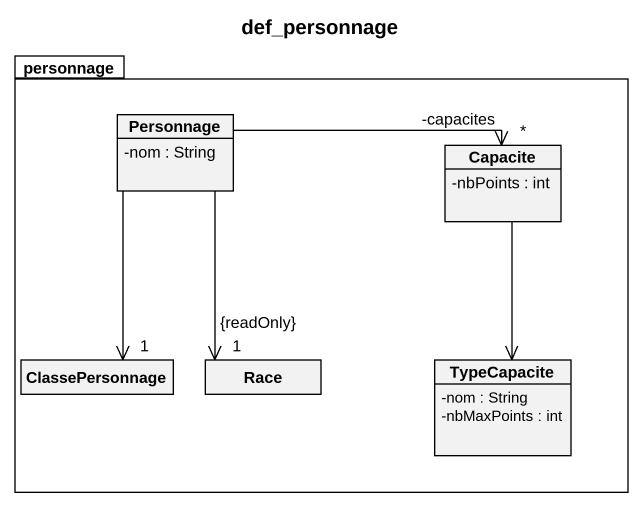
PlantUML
@startuml
title def_personnage
hide circle
hide empty members
skinparam classAttributeIconSize 0
package personnage {
  class Personnage {
    -nom : String
  }
  class Capacite {
    -nbPoints : int
  }
  class ClassePersonnage
  class Race
  class TypeCapacite {
    -nom : String
    -nbMaxPoints : int
  }
}
Personnage -right-> "*\n-capacites" Capacite
Personnage --> "1" ClassePersonnage
Personnage --> "1\n{readOnly}" Race
Capacite --> TypeCapacite
@enduml
